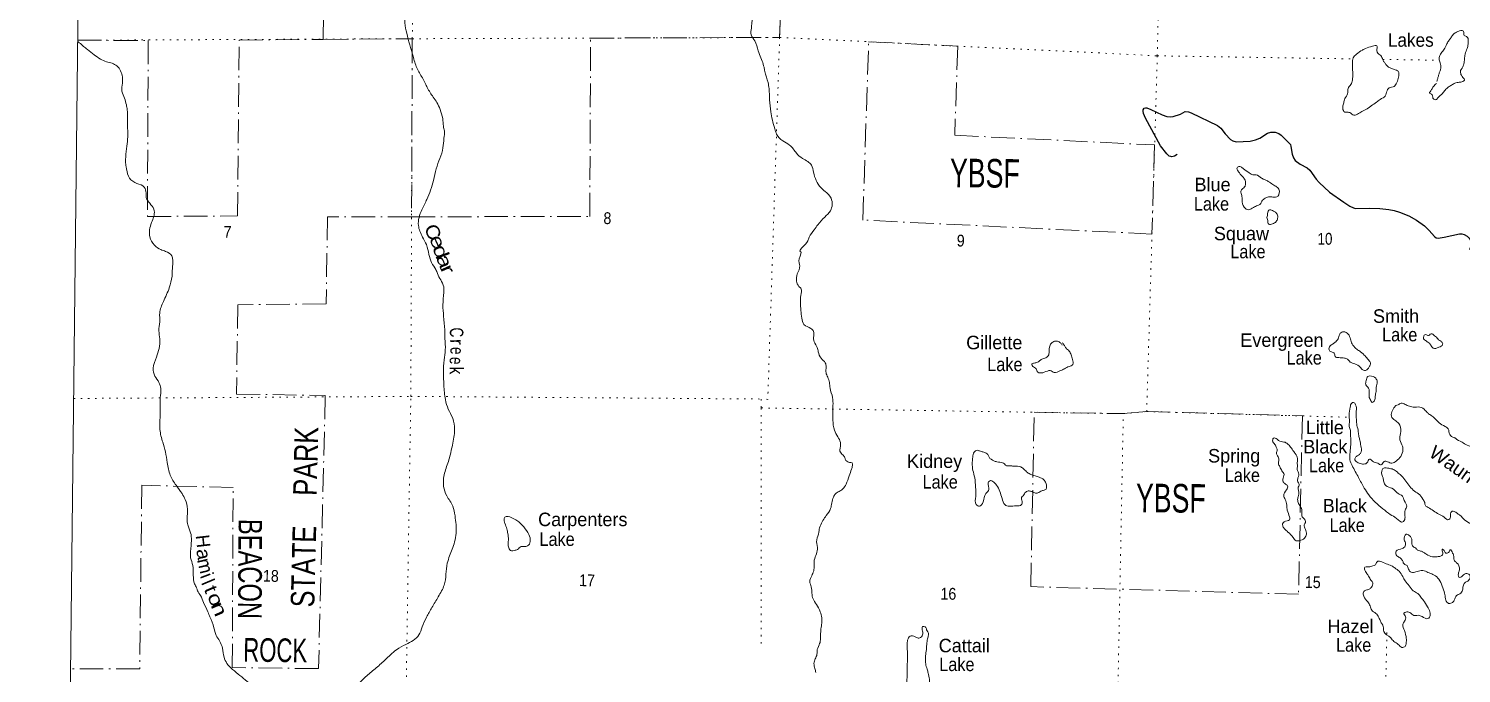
# Model space of a CAD drawing. Header units: feet. Extents: x -256679 to 5, y -731788 to -547785.
# Drawn here: x -256679 to -235460, y -673860 to -664317 of the extents above; entities that cross this region are included whole.
import ezdxf

# ---------------------------------------------------------------- set-up
doc = ezdxf.new("R2010")
doc.units = ezdxf.units.FT
doc.header["$LTSCALE"] = 70
doc.linetypes.add('DOT_DASHED', pattern=[7.7, 5, -1.2, 0.3, -1.2])
doc.linetypes.add('DOTTED', pattern=[1.5, 0.3, -1.2])
for name, color, linetype, lineweight in [('29', 7, 'Continuous', 25), ('39', 7, 'Continuous', 13), ('4', 7, 'Continuous', 13), ('44', 7, 'DOT_DASHED', 13), ('7', 7, 'DOTTED', 13)]:
    doc.layers.add(name, color=color, linetype=linetype, lineweight=lineweight)
doc.layers.add('41', color=7, linetype='Continuous')

msp = doc.modelspace()

# ---------------------------------------------------------------- linework, layer by layer
at = {"layer": '29'}
for points in [[(-239670.5, -666180.35), (-239709.01, -666204.8), (-239750.12, -666213.24), (-239763.83, -666211.12), (-239787.02, -666202.69), (-239821.81, -666171.04), (-239914.58, -666048.68), (-240138.09, -665639.38), (-240168.66, -665573.98), (-240171.82, -665538.12), (-240170.77, -665517.02), (-240158.12, -665495.92), (-240139.14, -665487.48), (-240117, -665487.48), (-240057.96, -665512.8), (-239893.5, -665592.97), (-239822.86, -665616.18), (-239770.15, -665622.51), (-239729.04, -665618.29), (-239619.4, -665584.53), (-239548.76, -665544.44), (-239502.37, -665546.55), (-239460.2, -665561.32), (-239070.13, -665749.09), (-239020.58, -665791.29), (-238957.33, -665871.46), (-238877.2, -665955.85), (-238842.41, -665976.94), (-238797.08, -665989.6), (-238586.23, -665981.16), (-238510.32, -665964.28), (-238447.07, -665938.97), (-238333.21, -665863.02), (-238282.61, -665850.35), (-238219.35, -665850.36), (-238164.53, -665867.23), (-238126.58, -665892.55), (-238008.5, -666010.7), (-237990.58, -666029.69), (-237984.26, -666059.22), (-237966.33, -666175.26), (-237948.41, -666228), (-237923.11, -666265.98), (-237848.26, -666322.94), (-237743.89, -666377.79), (-237704.88, -666411.55), (-237612.11, -666542.36), (-237566.77, -666595.1), (-237413.91, -666736.45), (-237203.06, -666884.14), (-237110.28, -666943.21), (-237059.68, -666968.52), (-237025.94, -666976.96), (-236823.53, -666972.74), (-236665.39, -666976.96), (-236532.55, -666993.84), (-236454.54, -667008.61), (-236376.53, -667031.82)], [(-236376.53, -667031.82), (-236236.32, -667088.77), (-236126.67, -667152.07), (-236008.6, -667236.46), (-235934.8, -667306.08), (-235858.89, -667392.58), (-235831.48, -667411.57), (-235806.18, -667415.79), (-235715.52, -667401.02), (-235489.91, -667354.6), (-235454.06, -667354.6), (-235420.33, -667365.15), (-235376.05, -667390.47), (-235346.53, -667417.9), (-235321.23, -667455.87), (-235313.32, -667476.98), (-235314.9, -667495.96), (-235321.23, -667533.93), (-235340.2, -667590.89)]]:
    msp.add_lwpolyline(points, dxfattribs=at)
at = {"layer": '39'}
for points in [[(-245295.15, -667947.11), (-245258.78, -667829.41), (-245266.76, -667722.92), (-245250.6, -667612.86), (-245252.61, -667612.82), (-245231.66, -667567.07), (-245141.24, -667456.39), (-245120.14, -667402.61), (-245043.83, -667295.69), (-244990.18, -667218.44), (-244889.68, -667105.95), (-244805.59, -667011.21), (-244777.81, -666923.45), (-244796.02, -666826.8), (-244884.37, -666724.82), (-244947.52, -666669.46), (-245013.75, -666565.89), (-245055.53, -666442.71), (-245085.59, -666335.8), (-245136.78, -666284.68), (-245220.14, -666236.97), (-245304.98, -666161.14), (-245410.99, -666038.76), (-245510.13, -665976.71), (-245602.52, -665876.66), (-245627.1, -665797.95), (-245664.75, -665668.83), (-245686.51, -665548.03), (-245705.18, -665371.11), (-245714.02, -665204.4), (-245728.37, -665115.85), (-245775.32, -664948.43), (-245788.16, -664885.99), (-245799.39, -664843.64), (-245835.69, -664748.66), (-245873.81, -664643.6), (-245925.19, -664498.17), (-245979.67, -664408.87), (-245975.77, -664310.62), (-245968.21, -664230.5), (-245965.63, -664096.11), (-245997.22, -663965.1), (-246062.69, -663821.41), (-246144.67, -663701.49), (-246218.66, -663583.73), (-246306.19, -663439.63), (-246430.22, -663314.91), (-246540.55, -663208.51), (-246615.35, -663132.87), (-246687.8, -663039.21), (-246739.45, -662907.82), (-246796.97, -662768.29), (-246859.58, -662684.86), (-246997.73, -662563.89), (-247094.02, -662457.74), (-247197.48, -662307.33), (-247261.02, -662167.69), (-247294.2, -662014.57), (-247311.83, -661887.83), (-247321.36, -661757.23), (-247357.08, -661632.16), (-247402.41, -661484.84), (-247438.48, -661377.82), (-247479.88, -661234.58), (-247555.68, -661106.75), (-247597.23, -660971.54), (-247631.41, -660870.57), (-247641.56, -660772.06), (-247620.34, -660712.26), (-247528.07, -660609.65), (-247433.94, -660515.1), (-247390.31, -660437.67), (-247392.55, -660345.32), (-247451.23, -660265.97), (-247582.16, -660187.27), (-247655.14, -660121.7), (-247703.48, -660026.49), (-247805.56, -659699.52), (-247869.64, -659483.63), (-247977.89, -659268.91), (-248061.33, -659120.87), (-248108.86, -658983.54), (-248149.29, -658790.16), (-248234.16, -658612), (-248349.43, -658449.32), (-248436.23, -658267.11), (-248511.84, -658129.25), (-248570.94, -657967.62), (-248635.37, -657769.78), (-248631.2, -657657.49), (-248642.16, -657496.77), (-248680.36, -657291.39)], [(-252721.2, -674692.41), (-252657.4, -674609.33), (-252535.26, -674519.31), (-252352.76, -674420.4), (-252192.09, -674309.04), (-252065.9, -674217.09), (-251927.95, -674139.42), (-251825.92, -674051.03), (-251670.42, -673895.43), (-251531.7, -673777.64), (-251458.25, -673714.8), (-251323.39, -673588.91), (-251229.57, -673510.41), (-251093.59, -673430.69), (-250898.28, -673291.88), (-250849.82, -673172.4), (-250784.86, -673029.15), (-250705.86, -672886.16), (-250612.47, -672725.38), (-250524.86, -672552.45), (-250478.54, -672230.27), (-250444.32, -672120.56), (-250408.33, -672022.91), (-250370.1, -671913.27), (-250347.61, -671787.28), (-250364.7, -671528.12), (-250398.08, -671385.03), (-250487.42, -671230.87), (-250532.98, -671095.58), (-250519.1, -670895.19), (-250455.1, -670697.74), (-250402.75, -670480.01), (-250370.24, -670249.87), (-250399.17, -670084.8), (-250464.75, -669947.13), (-250506.23, -669807.9), (-250530.18, -669592.76), (-250525.02, -669219.64), (-250508.13, -669071.48), (-250512.95, -668904.85), (-250516.46, -668774.36), (-250532.67, -668573.41), (-250543.51, -668406.66), (-250531.94, -668222.28), (-250532.33, -668138), (-250576.54, -668036.85), (-250624.87, -667941.64), (-250647.83, -667883.02), (-250712.06, -667779.48), (-250749.9, -667660.39), (-250789.22, -667513.18), (-250847.27, -667401.74), (-250885.7, -667312.73), (-250906.22, -667232.09), (-250855.54, -666996.27), (-250780.35, -666843.17), (-250684.65, -666562.05), (-250643.22, -666390.26), (-250542.96, -666081.13), (-250528.19, -665938.95), (-250522.09, -665830.71), (-250536.79, -665760.21), (-250546.67, -665647.66), (-250586.21, -665512.48), (-250632.35, -665407.28), (-250687.05, -665330.01), (-250774.66, -665189.92), (-250805.52, -665125.13), (-250848.11, -665044.07), (-250929.59, -664898.08), (-250986.42, -664722.45), (-251080.28, -664385.61), (-251107.44, -664232.6), (-251087.84, -663944.03), (-251056.98, -663800.14), (-251033.96, -663541.74), (-251054.37, -663350.74), (-251024.63, -663160.67), (-251091.6, -662886.54), (-251174.74, -662618.11), (-251212.08, -662368.61)], [(-235824.92, -665098.6), (-235816.43, -665074.68), (-235803.55, -665030.78), (-235790.59, -664982.87), (-235775.7, -664939), (-235762.81, -664895.1), (-235764.16, -664860.97), (-235773.42, -664820.66), (-235790.32, -664760.15), (-235785.69, -664728.13), (-235758.69, -664680.48), (-235713.4, -664621.14), (-235694.69, -664587.38), (-235673.7, -664539.61), (-235642.61, -664488.03), (-235613.8, -664450.44), (-235582.82, -664404.87), (-235533.98, -664369.67), (-235485.41, -664348.51), (-235447.18, -664343.2), (-235421.65, -664371.77), (-235424.35, -664407.84), (-235382.68, -664432.7), (-235357.95, -664503.39), (-235363.08, -664561.48), (-235382.45, -664629.34), (-235408.14, -664713.13), (-235415.55, -664785.23), (-235428.93, -664855.2), (-235449.92, -664902.97), (-235470.63, -664936.69), (-235465.73, -664994.97), (-235438.46, -665037.62), (-235415.16, -665078.18), (-235437.61, -665097.83), (-235494.04, -665110.82), (-235554.49, -665123.73), (-235605.18, -665150.87), (-235653.94, -665182.06), (-235698.92, -665225.37), (-235740.01, -665274.76), (-235805.43, -665337.74), (-235836.1, -665367.27), (-235875.95, -665352.47), (-235883.59, -665332.27), (-235892.89, -665293.97), (-235930.62, -665273.2), (-235901.49, -665219.57), (-235874.49, -665171.92), (-235827.54, -665130.66)], [(-254554.8, -667982.43), (-254550.63, -667870.15), (-254546.08, -667737.8), (-254559.04, -667681.38), (-254650.05, -667613.46), (-254721.8, -667588.04), (-254814.81, -667520.08), (-254884.75, -667400.39), (-254858.6, -667188.19), (-254826.77, -667098.49), (-254819.1, -667012.35), (-254867.55, -666923.16), (-254932.05, -666833.67), (-254940.46, -666749.24), (-254966.89, -666662.46), (-255076.18, -666606.24), (-255185.08, -666529.96), (-255228.68, -666396.71), (-255234.19, -666370.53), (-255241.21, -666213.89), (-255226.09, -666053.65), (-255211.4, -665915.48), (-255211.75, -665829.19), (-255216.69, -665668.58), (-255217.73, -665514.06), (-255232.47, -665445.56), (-255260.63, -665344.71), (-255296.82, -665243.7), (-255290.49, -665123.43), (-255290.72, -665031.13), (-255371.89, -664869.09), (-255443.37, -664829.63), (-255527.2, -664805.99), (-255616.74, -664766.19), (-255709.83, -664702.24), (-255808.66, -664624.14), (-255867.99, -664578.89), (-255929.17, -664525.57), (-255952.5, -664508.61)], [(-237216.45, -665457.8), (-237205.88, -665429.91), (-237192.73, -665371.96), (-237153.15, -665296.46), (-237140.46, -665262.59), (-237137.33, -665204.46), (-237098.06, -665145), (-237074.69, -665077.21), (-237068.9, -664985.02), (-237071.64, -664918.76), (-237074.27, -664846.47), (-237073.15, -664788.3), (-237062.31, -664746.37), (-237013.16, -664695.12), (-236923.67, -664632.59), (-236879.11, -664611.35), (-236776.07, -664575.16), (-236711.8, -664572.35), (-236710.68, -664618.52), (-236682.06, -664695.3), (-236654.32, -664713.88), (-236623.42, -664776.66), (-236604.05, -664813.14), (-236576.59, -664845.76), (-236539.21, -664884.58), (-236491.45, -664905.54), (-236441.65, -664924.53), (-236403.8, -664939.28), (-236386.48, -664977.73), (-236393.96, -665053.84), (-236423.55, -665131.54), (-236472.62, -665178.78), (-236514.9, -665186.01), (-236559.99, -665235.33), (-236587.61, -665315.07), (-236660.79, -665363.87), (-236717.77, -665404.94), (-236797.08, -665459.63), (-236833.77, -665489.04), (-236916.9, -665533.64), (-236981.87, -665572.55), (-237052.58, -665597.31), (-237114.07, -665560.04), (-237164.1, -665553.09), (-237186.13, -665550.67), (-237207.77, -665528.19), (-237215.83, -665456.84)], [(-238421, -666528.8), (-238365.33, -666555.92), (-238321.58, -666576.81), (-238250.25, -666624.29), (-238196.75, -666659.4), (-238159.48, -666704.24), (-238158.36, -666750.41), (-238179.39, -666800.18), (-238251.79, -666808.86), (-238317.99, -666807.62), (-238366.52, -666826.78), (-238413.47, -666868.04), (-238438.43, -666913.72), (-238476.97, -666935.07), (-238539.73, -666963.99), (-238608.59, -666996.81), (-238678.1, -666959.39), (-238706.15, -666852.52), (-238712.9, -666786.18), (-238725.75, -666723.74), (-238698.9, -666684.11), (-238670.32, -666658.56), (-238655.43, -666614.7), (-238672.13, -666544.16), (-238709.36, -666497.31), (-238734.9, -666468.74), (-238760.32, -666434.16), (-238783.54, -666389.58), (-238777.1, -666367.63), (-238726.83, -666362.55), (-238685.25, -666391.42), (-238602.11, -666451.16), (-238546.49, -666480.3), (-238498.34, -666481.2), (-238421, -666528.8)], [(-238326.71, -667156.59), (-238338.16, -667126.28), (-238330.95, -667064.21), (-238322, -667016.22), (-238303.6, -666998.51), (-238259.66, -667009.36), (-238223.86, -667026.09), (-238190.45, -667062.83), (-238181.62, -667125.2), (-238204.61, -667172.92), (-238255.45, -667208.09), (-238313.71, -667211.01), (-238326.71, -667156.59)], [(-245021.66, -673850.04), (-245034.19, -673788.93), (-245048.81, -673714.41), (-245029.4, -673644.55), (-245004.06, -673578.81), (-245003.17, -673532.67), (-244971.27, -673438.97), (-244951.75, -673363.08), (-244950.44, -673294.89), (-244944.62, -673200.69), (-244932.97, -673116.64), (-244931.47, -673038.41), (-244955.81, -672947.66), (-245011.94, -672840.27), (-245062.48, -672755.05), (-245078.99, -672674.48), (-245089.21, -672579.98), (-245109.74, -672499.33), (-245082.08, -672417.59), (-245052.53, -672341.89), (-245043.08, -672267.83), (-245043.46, -672183.55), (-245011.6, -672091.84), (-244997.71, -671995.79), (-245007.59, -671883.24), (-244975.34, -671771.48), (-244975.3, -671769.48), (-244957.6, -671683.53), (-244915.78, -671596.03), (-244866.25, -671524.72), (-244802.06, -671421.58), (-244784.39, -671337.64), (-244758.63, -671249.84), (-244729.62, -671202.22), (-244676.77, -671167.09), (-244623.92, -671131.97), (-244572.34, -671058.69), (-244527.86, -670937.13), (-244491.83, -670837.48), (-244478.8, -670785.55), (-244482.04, -670745.36), (-244524.05, -670738.55), (-244545.96, -670730.12), (-244575.66, -670709.5), (-244590.94, -670669.08), (-244622.23, -670626.36), (-244663.27, -670569.41), (-244660.34, -670521.31), (-244656.79, -670441.11), (-244695.33, -670358.12), (-244745.64, -670260.87), (-244766.86, -670111.99), (-244768.56, -669991.57), (-244766.67, -669893.29), (-244772.49, -669778.81), (-244809.91, -669637.65), (-244820.37, -669555.19), (-244844.94, -669476.47), (-244869.75, -669409.8), (-244868.17, -669327.56), (-244880.94, -669261.1), (-244943.9, -669195.72), (-244984.21, -669100.66), (-244999.03, -669036.17), (-245045.59, -668953.03), (-245051.88, -668862.62), (-245054.66, -668798.36), (-245093.93, -668753.48), (-245197.2, -668697.37), (-245227.44, -668600.5), (-245243.38, -668489.84), (-245246.93, -668361.36), (-245245.08, -668265.08), (-245237.21, -668168.91), (-245270.62, -668132.17), (-245307.27, -668055.24), (-245295.15, -667947.11)], [(-250070.05, -678703), (-250085.24, -678704.61), (-250177.32, -678692.85), (-250233.34, -678683.78), (-250302.93, -678650.37), (-250377.46, -678560.69), (-250427.61, -678455.41), (-250477.73, -678348.13), (-250565.64, -678224.08), (-250624.67, -678162.78), (-250648.51, -678150.3), (-250673.93, -678115.71), (-250764.62, -678031.75), (-250867.2, -677939.53), (-250969.47, -677831.27), (-251074.01, -677737.02), (-251186.5, -677638.6), (-251330.28, -677497.46), (-251418.58, -677393.47), (-251482.93, -677295.96), (-251552.33, -677148.18), (-251643.18, -676967.9), (-251730.29, -676801.74), (-251784.76, -676712.43), (-251841.36, -676629.11), (-251901.73, -676533.67), (-251939.61, -676416.58), (-251957.82, -676319.93), (-251981.97, -676219.15), (-252023.83, -676099.98), (-252095.51, -675966.21), (-252181.5, -675846.22), (-252265.71, -675738.3), (-252312.54, -675669.2), (-252408.41, -675541), (-252494.78, -675441.06), (-252555.31, -675353.65), (-252605.12, -675230.32), (-252657.74, -675044.73), (-252669.85, -674944.18), (-252682.27, -674859.68), (-252708.62, -674768.89), (-252774.09, -674625.2), (-252838.51, -674531.7), (-252999.96, -674370.16), (-253145.94, -674239.01), (-253291.95, -674109.87), (-253443.98, -673980.61), (-253550.65, -673892.33), (-253659.28, -673802.01), (-253741.84, -673712.18), (-253784.23, -673621.1), (-253807.77, -673488.23), (-253851.86, -673381.05), (-253902.44, -673297.84), (-253936.39, -673184.84), (-253993.52, -673025.26), (-254026.19, -672950.4), (-254087.77, -672812.81), (-254133.94, -672709.61), (-254176.69, -672636.58), (-254193.89, -672592.11), (-254220.86, -672533.42), (-254240.53, -672408.65), (-254247.75, -672262.04), (-254279.73, -672151.08), (-254279.77, -672048.75), (-254272.02, -671958.6), (-254268.7, -671890.44), (-254280.58, -671777.86), (-254320.51, -671662.74), (-254332.74, -671568.2), (-254326.03, -671427.87), (-254361.49, -671288.76), (-254407.93, -671199.6), (-254495.85, -671075.56), (-254581.3, -670927.49), (-254627.87, -670740.01), (-254654.87, -670578.98), (-254694.34, -670439.8), (-254734.84, -670250.43), (-254736.93, -670150.06), (-254729.95, -669995.69), (-254729.8, -669778.99), (-254723.2, -669644.68), (-254749.55, -669553.89), (-254807.92, -669458.49), (-254833.81, -669343.64), (-254784.47, -669178.02), (-254747.9, -669050.29), (-254735.17, -668910.07), (-254750.91, -668789.39), (-254738.34, -668657.19), (-254737.8, -668524.78), (-254684.37, -668355.22), (-254596.19, -668152.21), (-254554.8, -667982.43)], [(-237108.81, -669254.12), (-237112.67, -669246.02), (-237148.12, -669211.25), (-237191.91, -669192.37), (-237234, -669189.57), (-237276.08, -669186.78), (-237329.94, -669169.72), (-237343.01, -669119.31), (-237384.83, -669102.48), (-237420.36, -669071.71), (-237405.2, -669013.81), (-237358.41, -668980.57), (-237321.72, -668951.16), (-237278.44, -668891.78), (-237253.1, -668826.04), (-237206.5, -668802.83), (-237134.94, -668838.28), (-237102.22, -668911.13), (-237079.5, -668981.78), (-237022.6, -669049.06), (-236971.17, -669088.15), (-236898.07, -669147.71), (-236849, -669204.81), (-236807.95, -669261.76), (-236814.82, -669305.77), (-236837.58, -669341.46), (-236868.29, -669372.99), (-236920.36, -669368.01), (-236957.75, -669329.18), (-237039.07, -669279.5), (-237108.81, -669254.12)], [(-241371.54, -668965.64), (-241346.04, -668996.21), (-241334.39, -669016.49), (-241307.04, -669055.13), (-241277.38, -669077.76), (-241246.24, -669128.5), (-241225.41, -669193.1), (-241212.14, -669233.48), (-241225.45, -669299.44), (-241288.14, -669324.36), (-241353.02, -669359.26), (-241405.64, -669382.35), (-241490.39, -669406.85), (-241548.03, -669377.68), (-241590.31, -669384.91), (-241687.17, -669413.2), (-241742.99, -669394.09), (-241752.41, -669361.81), (-241795.84, -669324.88), (-241821.15, -669284.28), (-241808.88, -669272.47), (-241760.55, -669263.34), (-241713.91, -669238.13), (-241673.21, -669208.79), (-241614.65, -669189.83), (-241571.68, -669146.49), (-241566.47, -669084.38), (-241521.99, -668962.82), (-241497.65, -668949.23), (-241441.37, -668944.26), (-241397.7, -668969.16), (-241370.19, -668999.77)], [(-235798.06, -668921.5), (-235764.34, -668942.2), (-235738.84, -668972.77), (-235737.18, -668990.86), (-235794.2, -669033.94), (-235840.65, -669049.12), (-235878.72, -669046.4), (-235898.39, -669025.97), (-235929.6, -668979.23), (-235955.3, -668958.69), (-235992.95, -668933.9), (-236018.56, -668909.35), (-236020.3, -668895.27), (-236017.87, -668873.24), (-236011.47, -668853.3), (-235987.24, -668845.72), (-235947.35, -668858.51), (-235920.93, -668840.95), (-235890.68, -668833.49), (-235870.93, -668849.91), (-235841.3, -668874.54), (-235798.06, -668921.5)], [(-236850, -669465.63), (-236813.74, -669458.29), (-236728.1, -669492), (-236707.03, -669544.56), (-236720.65, -669626.57), (-236723.85, -669688.71), (-236735.19, -669756.72), (-236746.49, -669822.72), (-236779.09, -669848.2), (-236808.41, -669807.52), (-236823.84, -669775.13), (-236824.69, -669714.92), (-236823.96, -669676.81), (-236835.22, -669636.46), (-236874.49, -669591.59), (-236873.57, -669543.45), (-236854.2, -669475.59), (-236850, -669465.63)], [(-237100.2, -670267.57), (-237121.11, -670206.98), (-237120.37, -670168.87), (-237117.48, -670122.77), (-237121.84, -670036.41), (-237105.56, -669920.34), (-237084.31, -669858.54), (-237060.08, -669850.96), (-237026.6, -669883.69), (-237016.37, -669978.19), (-237014.75, -670102.63), (-237006.38, -670189.06), (-236986.16, -670285.75), (-236977.45, -670354.14), (-236964.44, -670408.56), (-236948.01, -670493.14), (-236943.69, -670581.5), (-236970.54, -670621.13), (-237015.21, -670648.39), (-237035.96, -670684.12), (-237036.27, -670700.16), (-237018.64, -670722.56), (-236955.07, -670755.86), (-236890.95, -670761.07), (-236846.16, -670727.8), (-236831.47, -670693.96), (-236811.29, -670688.32), (-236787.64, -670710.84), (-236735.99, -670737.89), (-236698.07, -670748.63), (-236648.42, -670775.64), (-236603.29, -670724.32), (-236553.21, -670729.27), (-236489.37, -670748.52), (-236422.52, -670715.67), (-236359.02, -670648.63), (-236325, -670548.94), (-236339.69, -670478.44), (-236373.95, -670381.49), (-236357.98, -670281.46), (-236385.8, -670162.56), (-236447.02, -670111.25), (-236488.37, -670070.34), (-236490.81, -669988.03), (-236445.21, -669912.64), (-236430.82, -669894.85), (-236398.49, -669883.42), (-236353.94, -669862.18), (-236294.07, -669879.35), (-236230.37, -669906.63), (-236152.33, -669918.12), (-236050.11, -669924.05), (-235977.04, -669985.61), (-235945.52, -670016.3), (-235892.06, -670053.42), (-235846.65, -670092.39), (-235789.59, -670151.65), (-235702.33, -670205.45), (-235656.81, -670238.41), (-235632.39, -670325.14), (-235567.08, -670372.52)], [(-235561.98, -670368.02), (-235549.18, -670380.88), (-235449.92, -670436.91), (-235376.55, -670482.43), (-235258.89, -670520.75), (-235173.67, -670576.52), (-235068.63, -670644.7), (-234978.98, -670678.48), (-234943.75, -670725.29), (-234836.93, -670805.55), (-234731.54, -670855.68), (-234668.58, -670921.06), (-234585.53, -670984.82), (-234532.45, -671041.99), (-234460.89, -671077.45), (-234419.92, -671138.41), (-234354.68, -671189.79), (-234303.57, -671244.92), (-234248.63, -671310.16), (-234217.93, -671382.97), (-234180.85, -671437.84), (-234122.37, -671527.22), (-234103.58, -671593.79), (-234120.09, -671617.56), (-234196.9, -671646.22), (-234266.07, -671695.08), (-234313.32, -671752.39), (-234377.67, -671759.21), (-234456.13, -671769.78), (-234612.64, -671873.19), (-234686.2, -671942.04), (-234740.44, -671945.04), (-234844.52, -671931.05), (-234919.09, -671947.72), (-234980.77, -671920.48), (-234998.21, -671888.05), (-235036.9, -671813.08), (-235082.42, -671780.12), (-235135.89, -671743.01), (-235257.1, -671680.54), (-235340.54, -671636.84), (-235427.61, -671573.01), (-235468.93, -671530.1), (-235506.5, -671501.31), (-235542.15, -671476.56), (-235594.03, -671461.54), (-235623.12, -671513.17), (-235624.01, -671559.3), (-235646.57, -671584.96), (-235716.13, -671549.55), (-235791.51, -671504), (-235874.83, -671454.28), (-235954.11, -671402.63), (-235993.73, -671375.81), (-236002.87, -671329.49), (-236018.38, -671301.11), (-236077.02, -671219.75), (-236152.16, -671162.16), (-236225.11, -671094.58), (-236281.78, -671015.26), (-236342.54, -670939.88), (-236393.85, -670894.78), (-236455.15, -670847.48), (-236487.01, -670834.85), (-236552.98, -670821.57), (-236597.04, -670816.74), (-236621.34, -670828.32), (-236637.04, -670914.31), (-236616.24, -670980.91), (-236605.33, -671039.3), (-236558.18, -671092.36), (-236466.64, -671132.19), (-236397.7, -671199.7), (-236334.17, -671235), (-236305.39, -671303.76), (-236268.82, -671384.7), (-236294.05, -671444.43), (-236295.66, -671528.67), (-236307.04, -671598.68), (-236325.48, -671618.4), (-236418.84, -671568.5), (-236514.01, -671508.53), (-236622.76, -671424.23), (-236735.25, -671325.81), (-236831.5, -671217.66), (-236897.85, -671120.11), (-236983.07, -670960), (-237078.05, -670785.66), (-237110.49, -670698.77), (-237108.33, -670586.45), (-237098.19, -670476.28), (-237099.73, -670347.84), (-237100.2, -670267.57)], [(-237880.21, -670967.28), (-237881.29, -671023.44), (-237861.89, -671057.91), (-237879.09, -671117.79), (-237866.13, -671174.21), (-237877.54, -671246.23), (-237884.6, -671300.28), (-237861.69, -671360.9), (-237828.67, -671417.7), (-237821.91, -671484.04), (-237822.88, -671534.19), (-237789.51, -671572.94), (-237770.45, -671625.46), (-237787.19, -671661.27), (-237770.45, -671729.8), (-237755.75, -671800.3), (-237782.95, -671857.98), (-237857.94, -671896.71), (-237908.13, -671897.78), (-237953.34, -671848.77), (-238028.06, -671769.12), (-238083.27, -671717.92), (-238106.49, -671673.35), (-238108.04, -671649.24), (-238040.91, -671602.34), (-238006.54, -671588.94), (-238005.65, -671542.8), (-238037.91, -671445.89), (-238046.47, -671369.48), (-238068.92, -671284.79), (-238089.91, -671228.21), (-238050.14, -671142.68), (-238032.97, -671084.81), (-238074.48, -671051.93), (-238101.91, -671017.3), (-238105.34, -670987.14), (-238085.9, -670915.27), (-238117, -670862.52), (-238149.9, -670799.7), (-238169.15, -670757.21), (-238162.02, -670699.15), (-238180.96, -670640.61), (-238198.28, -670602.16), (-238187.32, -670554.21), (-238202.56, -670511.79), (-238214.02, -670481.47), (-238251.25, -670434.63), (-238242.11, -670376.61), (-238188.29, -670395.68), (-238148.71, -670424.51), (-238070.75, -670440.01), (-238023.18, -670471), (-237978.12, -670528.03), (-237931.17, -670591.11), (-237905.79, -670627.7), (-237887.04, -670696.27), (-237890.17, -670754.4), (-237889.01, -670798.57), (-237891.86, -670842.66), (-237870.72, -670891.21), (-237880.21, -670967.28)], [(-242197.18, -670786.13), (-242133.02, -670789.34), (-242080.91, -670792.32), (-241986.82, -670804.12), (-241935.36, -670841.2), (-241888.06, -670886.22), (-241834.44, -670915.32), (-241774.61, -670934.5), (-241712.81, -670955.72), (-241645.33, -670995.11), (-241614.13, -671041.84), (-241603.09, -671094.22), (-241609.84, -671132.21), (-241630.17, -671145.88), (-241674.54, -671157.09), (-241731.32, -671188.13), (-241779.5, -671189.23), (-241839.22, -671164.04), (-241887.36, -671163.14), (-241932.27, -671202.43), (-241950.86, -671230.17), (-241973.43, -671255.83), (-241966.52, -671314.15), (-241977.55, -671366.11), (-242050.04, -671378.8), (-242156.55, -671386.84), (-242218.35, -671365.62), (-242262.67, -671270.48), (-242296.82, -671167.51), (-242343.19, -671074.34), (-242398.31, -671019.13), (-242434.19, -671006.42), (-242462.66, -671025.95), (-242465.78, -671084.09), (-242456.76, -671136.42), (-242502.12, -671199.78), (-242544.59, -671321.38), (-242598.02, -671386.6), (-242645.66, -671359.62), (-242651.45, -671243.14), (-242654.77, -671102.62), (-242668.16, -670963.92), (-242694.2, -670857.09), (-242704.15, -670748.55), (-242698.83, -670680.43), (-242694.05, -670640.39), (-242683.25, -670600.46), (-242640.31, -670559.13), (-242596.33, -670567.98), (-242546.45, -670582.95), (-242496.65, -670601.95), (-242474.97, -670622.42), (-242455.64, -670660.9), (-242386.4, -670712.36), (-242338.56, -670729.31), (-242256.55, -670742.88), (-242203.16, -670784.01)], [(-230977.5, -671189.31), (-231028.94, -671262.09), (-231130.01, -671404.66), (-231194.55, -671525.85), (-231275.6, -671670.81), (-231377.32, -671847.49), (-231474.8, -672012.2), (-231554.23, -672177.25), (-231605.5, -672338.82), (-231671.58, -672540.24), (-231744.76, -672693.37), (-231831.28, -672810.14), (-231874.64, -672873.53), (-231896.94, -672885.15), (-231886.52, -672865.28), (-231873.64, -672821.38), (-231862.57, -672767.41), (-231882.47, -672759.01), (-231935.86, -672822.22), (-232010.01, -672921.16), (-232111.08, -673063.74), (-232201.85, -673192.46), (-232316.84, -673328.76), (-232422.27, -673489.31), (-232611.48, -673728.55), (-232805.95, -673927.57), (-232906.21, -674028.02), (-233132.92, -674234.46), (-233250.73, -674308.51), (-233447.47, -674417.19), (-233609.42, -674490.4), (-233757.55, -674575.91), (-233909.73, -674663.36), (-234028.47, -674681.2), (-234224.98, -674673.51), (-234361.93, -674699.04), (-234507.25, -674742.46), (-234736.7, -674778.3), (-234884.26, -674833.72), (-235115.98, -674987.9), (-235327.38, -675128.41), (-235520.3, -675247.2), (-235632.02, -675317.34), (-235756.43, -675421.35), (-235913.78, -675568.9), (-236038.19, -675672.91), (-236203.1, -675796.23), (-236430.7, -675944.47), (-236623.63, -676063.25), (-236808.6, -676186.2), (-237125.77, -676400.98), (-237397.74, -676560.42), (-237675.14, -676689.66), (-237903.09, -676751.61), (-238032.05, -676779.29), (-238180.07, -676754.45), (-238363.81, -676708.87), (-238639.33, -676635.49), (-238816.01, -676535.87), (-238974.37, -676422.55), (-239147.43, -676343.06), (-239230.98, -676305.38), (-239419.01, -676169.43), (-239573.91, -676010.48)], [(-249572.88, -671884.05), (-249583.1, -671789.55), (-249597.87, -671723.06), (-249626.35, -671638.26), (-249637.53, -671593.9), (-249624.57, -671545.99), (-249522.42, -671555.93), (-249446.96, -671597.47), (-249346.47, -671693.66), (-249272.36, -671805.4), (-249250.22, -671906.14), (-249289.64, -671973.63), (-249339.95, -671980.71), (-249384.16, -671983.9), (-249439.13, -672025), (-249487.62, -672042.16), (-249529.82, -672045.38), (-249567.16, -672004.55), (-249572.88, -671884.05)], [(-236028.04, -672066.13), (-235987.39, -672090.24), (-235955.64, -672108.9), (-235863.87, -672136.7), (-235803.57, -672131.81), (-235759.21, -672120.6), (-235738.84, -672104.93), (-235743.7, -672044.64), (-235745.28, -672022.54), (-235715.5, -672039.15), (-235692.2, -672079.72), (-235649.88, -672070.48), (-235625.04, -672030.81), (-235589.9, -672081.63), (-235572.65, -672124.09), (-235569.53, -672170.3), (-235544.22, -672210.9), (-235508.73, -672243.67), (-235489.71, -672298.2), (-235492.64, -672346.31), (-235505.72, -672400.24), (-235496.42, -672438.53), (-235437.71, -672411.54), (-235393.04, -672384.29), (-235341.19, -672401.31), (-235332.01, -672445.63), (-235365.03, -672493.16), (-235407.66, -672518.45), (-235434.74, -672570.11), (-235443.92, -672630.14), (-235481.03, -672681.61), (-235531.72, -672708.75), (-235567.17, -672778.32), (-235602.04, -672817.79), (-235662.26, -672818.67), (-235695.16, -672755.85), (-235707.66, -672675.36), (-235745.74, -672568.3), (-235791.96, -672467.11), (-235863.02, -672405.59), (-235936.66, -672374.11), (-236012.31, -672342.6), (-236054.36, -672337.8), (-236133.01, -672358.39), (-236201.33, -672363.14), (-236242.65, -672320.23), (-236263.68, -672265.66), (-236307.34, -672240.76), (-236328.64, -672200.23), (-236355.99, -672161.6), (-236403.52, -672128.6), (-236425.2, -672108.13), (-236426.09, -672049.93), (-236339.1, -672013.43), (-236310.7, -671997.91), (-236285.51, -671940.19), (-236306.5, -671883.62), (-236276.84, -671801.91), (-236231.01, -671818.82), (-236192.39, -671897.79), (-236195.09, -671933.86), (-236175.92, -671980.37), (-236122.49, -672019.49), (-236110.76, -672035.76), (-236074.85, -672046.47), (-236033.03, -672063.3), (-236028.04, -672066.13)], [(-236633.5, -673131.56), (-236656.76, -673088.99), (-236681.76, -673032.34), (-236726.78, -672973.31), (-236788.08, -672926.01), (-236812.92, -672861.34), (-236847.87, -672800.49), (-236906.51, -672719.13), (-236911.37, -672658.84), (-236872.64, -672627.46), (-236826.27, -672616.29), (-236791.59, -672586.85), (-236772.23, -672518.99), (-236799.54, -672478.35), (-236834.61, -672423.51), (-236859.92, -672382.91), (-236894.75, -672316.04), (-236896.37, -672295.95), (-236831.91, -672283.11), (-236769.42, -672268.23), (-236733, -672252.86), (-236708.04, -672207.17), (-236661.79, -672202.02), (-236574.18, -672237.77), (-236494.48, -672267.35), (-236444.95, -672300.39), (-236383.69, -672349.69), (-236328.98, -672426.96), (-236294.11, -672491.82), (-236233.31, -672565.19), (-236172.51, -672638.57), (-236107.05, -672677.92), (-236059.95, -672732.97), (-236022.72, -672779.82), (-235962.31, -672873.25), (-235927.66, -672950.15), (-235931.17, -673028.33), (-235957.68, -673049.91), (-236039.38, -673020.29), (-236101.22, -673001.07), (-236165.45, -673001.88), (-236224.82, -672958.63), (-236280.91, -672953.56), (-236311.27, -672967.04), (-236286.27, -673023.69), (-236301.55, -673087.61), (-236326.51, -673133.3), (-236304.25, -673228.02), (-236276.31, -673340.91), (-236277.74, -673415.12), (-236294.68, -673460.95), (-236341.12, -673476.14), (-236394.44, -673430.99), (-236459.82, -673387.63), (-236506.97, -673334.58), (-236609.5, -673240.36), (-236616.14, -673168), (-236633.5, -673131.56)], [(-243652.06, -674127.82), (-243672.31, -674033.13), (-243670.15, -673920.81), (-243670.15, -673816.47), (-243666.26, -673718.22), (-243664.21, -673611.92), (-243666.18, -673505.54), (-243666.57, -673421.26), (-243655.19, -673351.24), (-243610.13, -673303.93), (-243570.13, -673310.7), (-243528.39, -673331.54), (-243482.33, -673336.42), (-243441.28, -673289.03), (-243440.24, -673234.87), (-243438.93, -673166.68), (-243400.89, -673171.4), (-243379.64, -673213.94), (-243350.82, -673280.69), (-243363.86, -673332.62), (-243375.35, -673408.65), (-243380.56, -673470.75), (-243383.3, -673508.83), (-243395.1, -673600.9), (-243395.91, -673643.03), (-243393.33, -673717.31), (-243372.76, -673795.95), (-243355.87, -673856.46), (-243339.55, -673947.06), (-243336.81, -674013.33), (-243350.27, -674087.32), (-243374.84, -674112.94), (-243390.16, -674178.87), (-243421.87, -674262.55), (-243489.03, -674311.46), (-243533.28, -674316.65), (-243570.85, -674287.85), (-243594.15, -674247.29), (-243652.06, -674127.82)]]:
    msp.add_spline(points, degree=3, dxfattribs=at)
at = {"layer": '4'}
msp.add_lwpolyline([(-254669.8, -547785.08), (-222837.12, -548113.49), (-191004.03, -548398.11), (-159170.57, -548638.96), (-127336.83, -548836.01), (-95502.83, -548989.26), (-63668.65, -549098.74), (-31834.36, -549164.42), (0, -549186.32), (0, -731787.88), (-32085.53, -731765.81), (-64171, -731699.6), (-224595.32, -730706.58), (-256679.15, -730375.58)], close=True, dxfattribs=at)
msp.add_lwpolyline([(-254669.8, -547785.08), (-222837.12, -548113.49), (-191004.03, -548398.11), (-159170.57, -548638.96), (-127336.83, -548836.01), (-95502.83, -548989.26), (-63668.65, -549098.74), (-31834.36, -549164.42), (0, -549186.32), (0, -731787.88), (-32085.53, -731765.81), (-64171, -731699.6), (-224595.32, -730706.58), (-256679.15, -730375.58)], close=True, dxfattribs=at)
at = {"layer": '44'}
for points in [[(-242678.98, -662249.36), (-242581.68, -659610.72), (-245376.72, -659558.39), (-246695.58, -659503.01), (-246744.22, -660822.12), (-248272.58, -660759.29), (-248257.57, -660099.35), (-249576.68, -660045.12), (-249561.67, -659385.17), (-250880.78, -659330.94), (-250895.83, -659992.78), (-251200.59, -659961.97), (-253536.76, -660003.57), (-253581.81, -661984.69), (-252260.93, -661961.17), (-252318.11, -664475.93)], [(-251008.24, -667102.62), (-248368.19, -667095.02), (-248357.47, -664456.42), (-245556.98, -664446.88), (-245474.02, -662197.04), (-242678.98, -662249.37)], [(-250997.53, -664465.41), (-251008.24, -667102.62), (-252253.16, -667099.97), (-252273.78, -668391.98), (-253582.05, -668403.85), (-253599.68, -669725.37), (-252285.74, -669746.53), (-252385.5, -673790.46), (-253664.18, -673775.6), (-253650.47, -671109.08), (-255004.36, -671076.86), (-255034.33, -673791.63), (-256054.56, -673794.3)], [(-255950.59, -664487.81), (-254908.13, -664491.29), (-254920.09, -667096.87), (-253586.05, -667088.97), (-253561.83, -664485.83), (-252318.11, -664475.93), (-250997.53, -664465.41)]]:
    msp.add_lwpolyline(points, dxfattribs=at)
for points in [[(-244238.37, -664510.83), (-242919.76, -664574.78), (-242962.91, -665894.23), (-240002.91, -666037.77), (-240042.36, -667357.42), (-244324.67, -667149.75)], [(-241786.49, -669995.17), (-240466.64, -670015.93), (-240120.87, -669984.28), (-237815.1, -670049.81), (-237871.67, -672689.27), (-241837.08, -672576.56)]]:
    msp.add_lwpolyline(points, close=True, dxfattribs=at)
at = {"layer": '7'}
for p, q in [((-236626.35, -664770.86), (-235783.84, -664784.17)), ((-245828.95, -669931.59), (-240466.64, -670015.93)), ((-240120.87, -669984.28), (-237120.29, -670069.56)), ((-236563.56, -673257.78), (-236602.41, -675070.47))]:
    msp.add_line(p, q, dxfattribs=at)
for points in [[(-251104.98, -675172.12), (-251019.03, -669760.18), (-250997.53, -664465.41), (-250880.78, -659330.94)], [(-245376.73, -659558.39), (-245556.98, -664446.88), (-245732.2, -669804.98), (-245832.43, -669799.09), (-245828.95, -669931.59), (-245832.38, -673450.93)], [(-240555.18, -674533.61), (-240466.64, -670015.93), (-240120.87, -669984.28), (-239963.47, -664718.14), (-239858.34, -659665.72)], [(-255952.14, -664487.82), (-250997.53, -664465.41), (-245556.98, -664446.88), (-239963.47, -664718.14), (-237069.55, -664763.86)], [(-256010.5, -669791.27), (-251019.03, -669760.18), (-245832.43, -669799.09)]]:
    msp.add_lwpolyline(points, dxfattribs=at)

# ---------------------------------------------------------------- texts
at = {"layer": '41'}
for s, width, p in [('Lakes', 0.95, (-236547.97, -664584.24)), ('Lake', 0.9, (-239421.86, -667009.74)), ('Lake', 0.9, (-238881.87, -667716.03)), ('Lake', 0.9, (-236634.27, -668945.24)), ('Lake', 0.9, (-242481.77, -669386.14)), ('Lake', 0.9, (-238048.62, -669288.83)), ('Lake', 0.9, (-237717.27, -670883.08)), ('Lake', 0.9, (-243440, -671125.56)), ('Lake', 0.9, (-238964.47, -671027.07)), ('Lake', 0.9, (-237412.11, -671766.81)), ('Lake', 0.9, (-249113.67, -671974.11)), ('Lake', 0.9, (-237316.41, -673539.34)), ('Lake', 0.9, (-243192.76, -673826.53))]:
    msp.add_text(s, height=200, dxfattribs=dict(at, width=width)).set_placement(p)
for s, p in [('Blue', (-239412.31, -666723.55)), ('Squaw', (-239125.92, -667449.22)), ('Smith', (-236769.06, -668670.97)), ('Gillette', (-242793.64, -669062.6)), ('Evergreen', (-238734.4, -669026.82)), ('Little', (-237765.42, -670319.3)), ('Black', (-237802.27, -670604.95)), ('Kidney', (-243670.52, -670818.8)), ('Spring', (-239211.4, -670739.23)), ('Black', (-237513.29, -671478.58)), ('Carpenters', (-249133.49, -671681.13)), ('Hazel', (-237444.72, -673263.48)), ('Cattail', (-243200.94, -673548.87))]:
    msp.add_text(s, height=200, dxfattribs=at).set_placement(p)
for s, rotation, width, p in [('C', 290.973, 1.15, (-250824.35, -667255.31)), ('e', 294.356, 1.3, (-250752.82, -667421.42)), ('d', 290.261, 1.4, (-250703.17, -667553.65)), ('a', 291.196, 1.35, (-250650.15, -667698.55)), ('r', 294.406, 1.45, (-250588.29, -667858.6)), ('C', 271.94, 0.75, (-250443.41, -668743.65)), ('e', 267.898, 0.75, (-250441.37, -669173.2)), ('e', 269.235, 0.75, (-250432.3, -669027.67)), ('k', 270.187, 0.85, (-250444.66, -669320.38)), ('Wauna Lake', 325.031, 1.05, (-235956.65, -670635.3)), ('a', 281.635, 1.1, (-254201.35, -672033.26)), ('t', 293.191, 1.2, (-254087.9, -672612.56)), ('o', 294.111, 1.3, (-254039.32, -672715.4)), ('n', 293.309, 1.4, (-253987.97, -672850.04))]:
    msp.add_text(s, height=200, rotation=rotation, dxfattribs=dict(at, width=width)).set_placement(p)
for s, rotation, p in [('r', 271.654, (-250437.17, -668912.11)), ('H', 276.593, (-254206.49, -671819.45)), ('m', 283.558, (-254186.56, -672182.52)), ('i', 290.736, (-254143.76, -672417.97)), ('l', 292.918, (-254127.36, -672519))]:
    msp.add_text(s, height=200, rotation=rotation, dxfattribs=at).set_placement(p)
at = {"layer": '44'}
for s, height, rotation, width, p in [('YBSF', 423.5, 359.433, 0.7, (-243036.66, -666662.71)), ('PARK', 350, 88.587, 0.8, (-252413.26, -671235.04)), ('YBSF', 423.5, 359.433, 0.7, (-240282.08, -671473.63)), ('BEACON', 350, 269.705, 0.75, (-253570.67, -671573.02)), ('STATE', 350, 88.587, 0.8, (-252449.06, -672886.56)), ('ROCK', 350, 359.334, 0.7, (-253502.5, -673686.16))]:
    msp.add_text(s, height=height, rotation=rotation, dxfattribs=dict(at, width=width)).set_placement(p)
at = {"layer": '7', "width": 0.9}
for s, p in [('8', (-248167.47, -667208.55)), ('7', (-253792.69, -667411.06)), ('9', (-242934.93, -667541)), ('18', (-253210.37, -672502.69)), ('17', (-248527.67, -672568.43)), ('16', (-243176.49, -672767.16)), ('15', (-237779.15, -672595.33))]:
    msp.add_text(s, height=175, rotation=358.927, dxfattribs=at).set_placement(p)
at = {"layer": '7', "width": 0.85}
msp.add_text('10', height=175, dxfattribs=at).set_placement((-237590.87, -667514.97))

doc.saveas('drawing.dxf')
